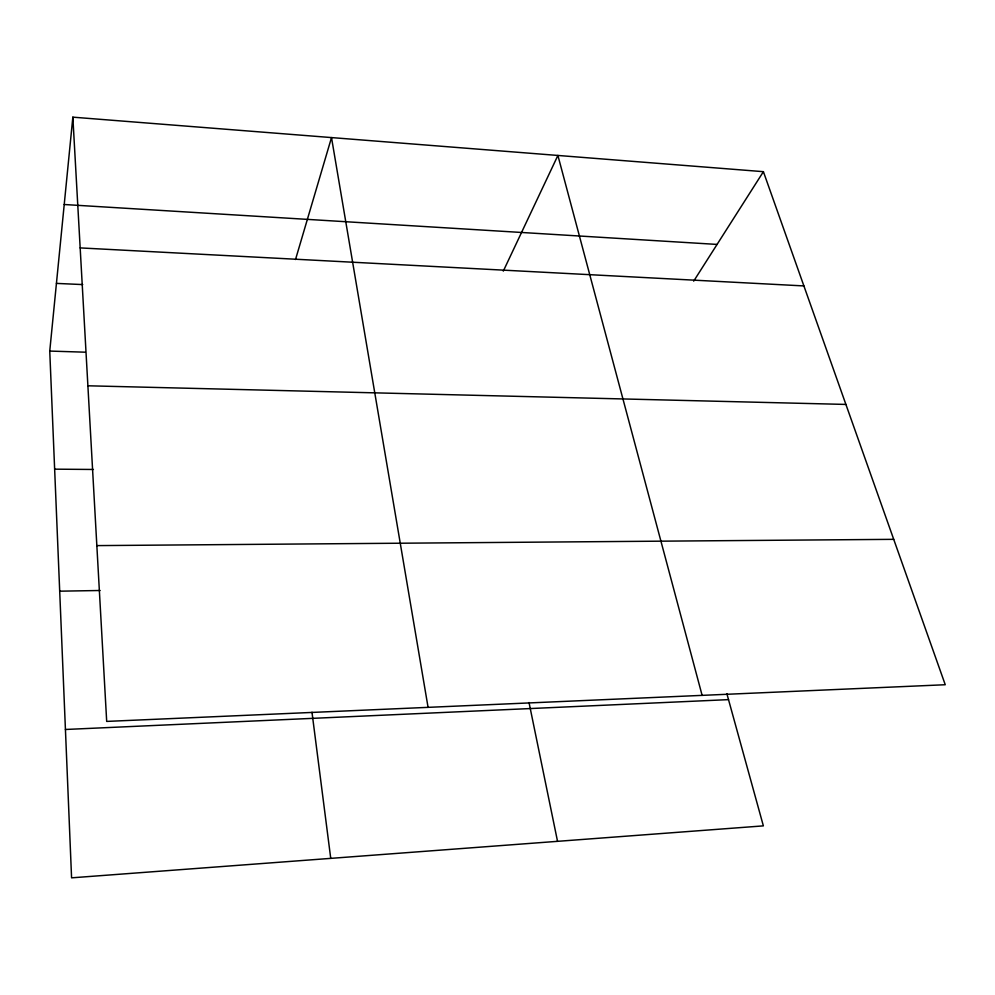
<?xml version="1.0" encoding="UTF-8"?>
<svg xmlns="http://www.w3.org/2000/svg" width="995" height="995" viewBox="0 0 995 995"><rect width="100%" height="100%" fill="white"/><g stroke="black" fill="none" stroke-linecap="round" stroke-linejoin="round"><path stroke-width="1.49" d="M726.872 693.677L763.364 825.875L71.578 877.839L49.75 351.073L72.846 117.161L763.401 171.675L945.25 684.734L106.689 721.412L72.846 117.161M295.515 259.533L331.509 137.584L428.074 707.358M503.296 271.125L557.896 155.456L702.122 695.368M693.689 281.137L763.401 171.675M65.421 729.484L728.514 699.634M59.7 591.179L100.109 590.495M96.838 545.608L893.709 539.34M54.638 469.167L93.406 469.466M87.883 385.786L845.899 404.43M49.75 351.073L85.359 352.193M56.429 283.401L82.734 284.582M80.16 247.904L803.898 285.926M64.215 204.51L717.072 244.422M529.029 702.532L557.536 841.335M311.982 712.246L330.738 858.374"/></g></svg>
